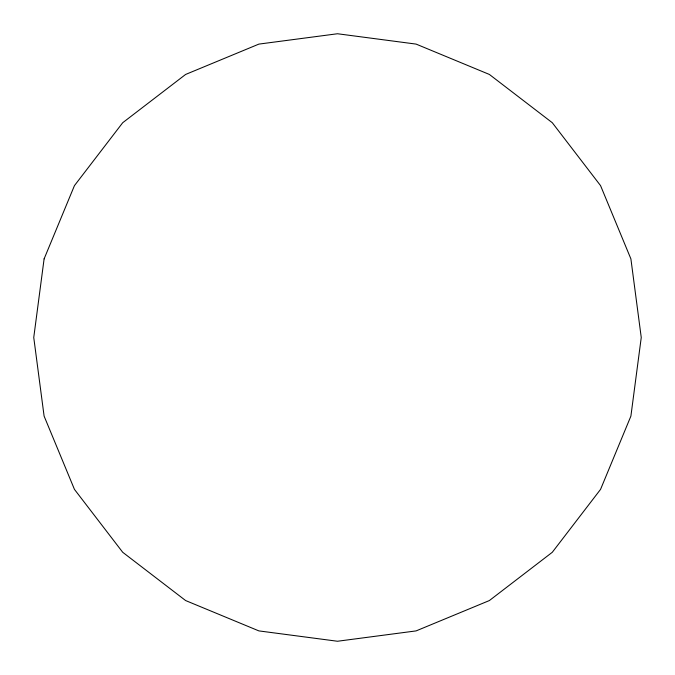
<?xml version="1.0" encoding="UTF-8"?>
<svg xmlns="http://www.w3.org/2000/svg" width="675" height="675" viewBox="0 0 675 675"><rect width="100%" height="100%" fill="white"/><g stroke="black" fill="none" stroke-linecap="round" stroke-linejoin="round"><path stroke-width="1.01" d="M44.103 258.888L33.75 337.5L44.103 416.112L74.444 489.375L122.715 552.285L185.625 600.556L258.888 630.897L337.5 641.25L416.112 630.897L489.375 600.556L552.285 552.285L600.556 489.375L630.897 416.112L641.25 337.5L630.897 258.888L600.556 185.625L552.285 122.715L489.375 74.444L416.112 44.103L337.5 33.75L258.888 44.103L185.625 74.444L122.715 122.715L74.444 185.625L44.103 258.888"/></g></svg>
